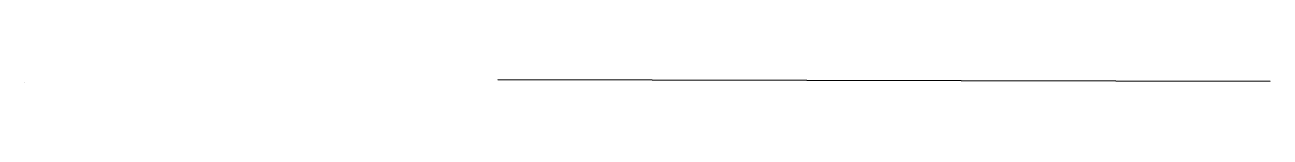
# Model space of a CAD drawing. Header units: centimetres. Extents: x -9.3 to 19.8, y 4 to 4.1.
import ezdxf

# ---------------------------------------------------------------- set-up
doc = ezdxf.new("R2010")
doc.units = ezdxf.units.CM
doc.header["$MEASUREMENT"] = 0
doc.layers.get('0').update_dxf_attribs({"true_color": 0xc2ced6})

msp = doc.modelspace()

# ---------------------------------------------------------------- linework, layer by layer
for p, q in [((-9.265, 3.987), (-9.265, 3.987)), ((1.758, 4.055), (19.758, 4.014))]:
    msp.add_line(p, q)

doc.saveas('drawing.dxf')
